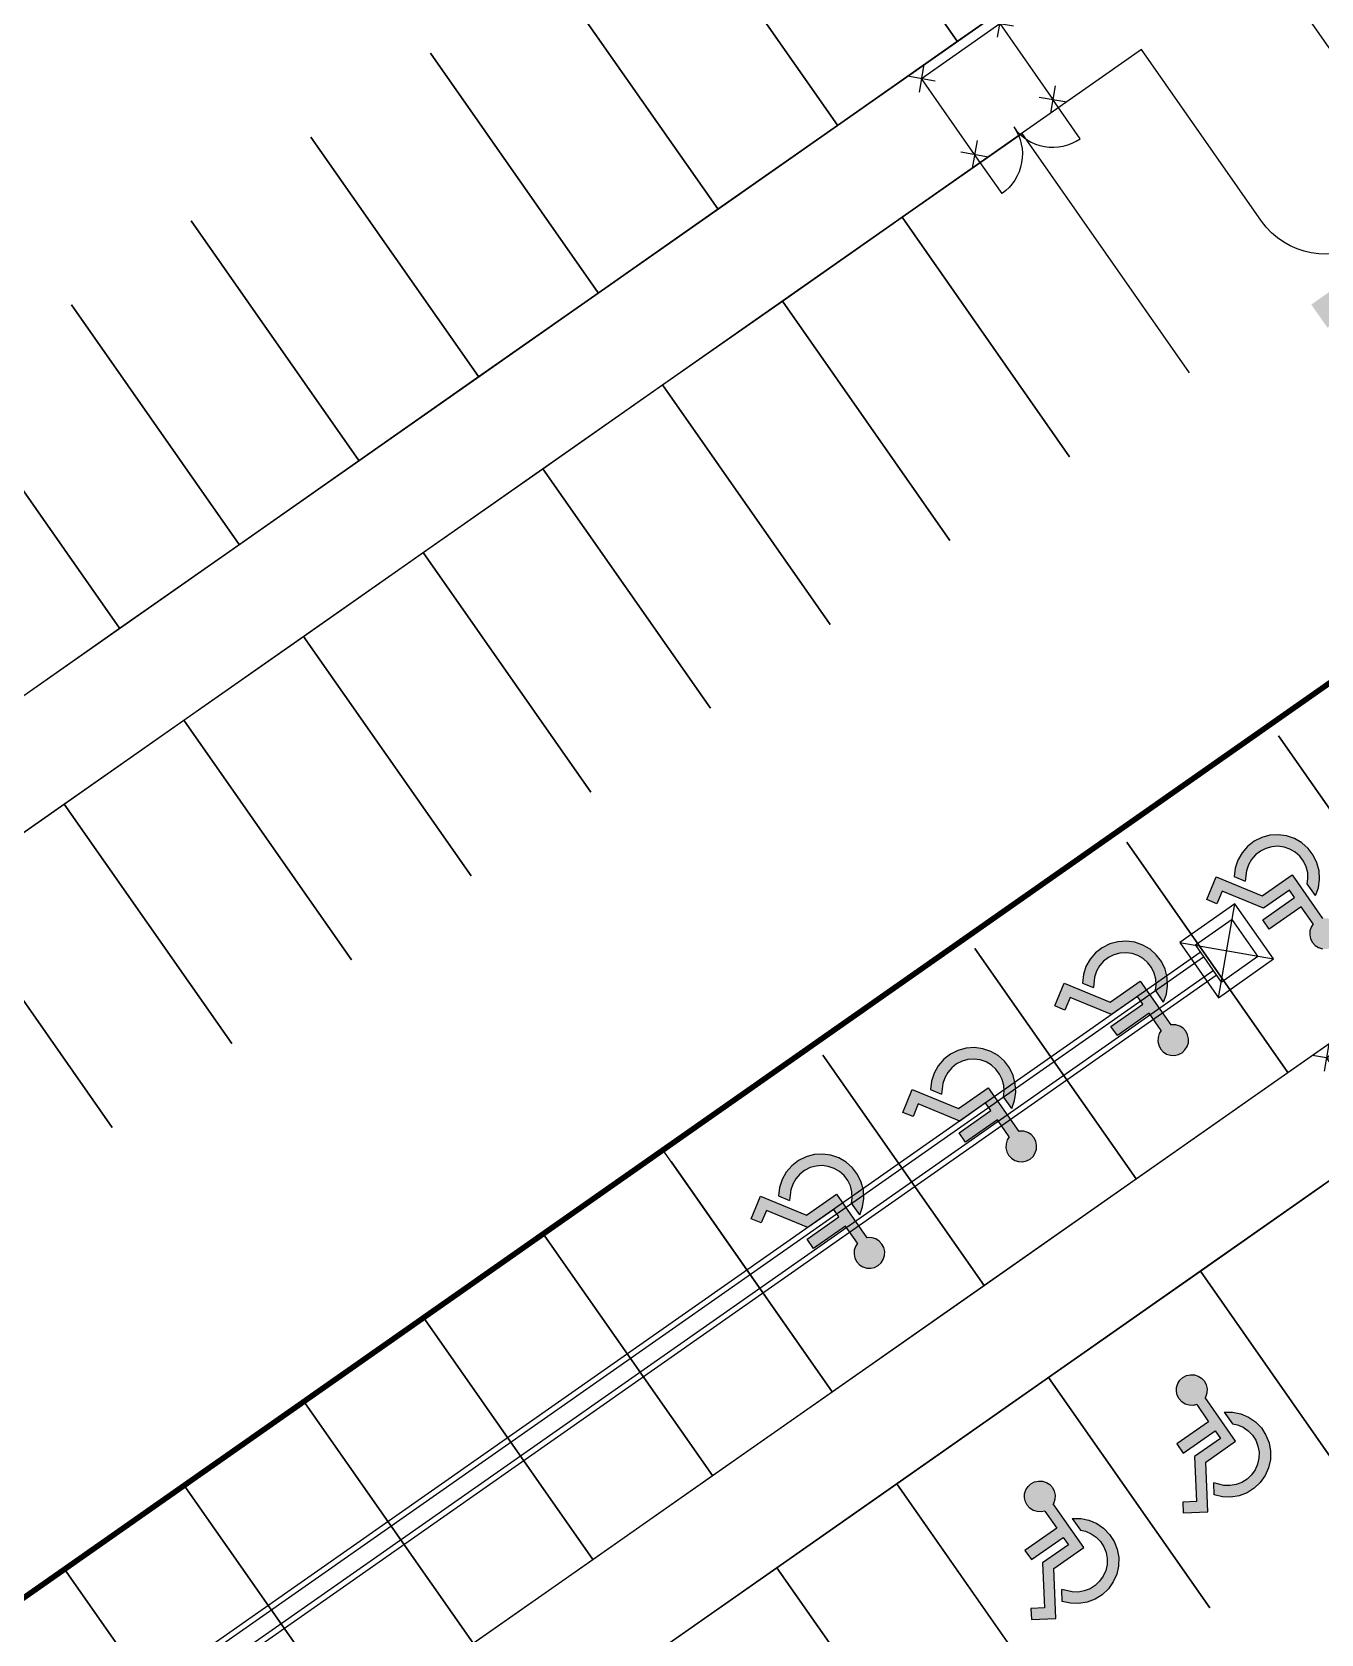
# Model space of a CAD drawing. Header units: millimetres. Extents: x 152904052 to 153933663, y 538271515 to 539240469.
# Drawn here: x 153189639 to 153212576, y 538796847 to 538825339 of the extents above; entities that cross this region are included whole.
import ezdxf

# ---------------------------------------------------------------- set-up
doc = ezdxf.new("R2010")
doc.units = ezdxf.units.MM
doc.layers.add('FENC', color=7, linetype='Continuous')
doc.layers.add('SCHM', color=9, linetype='Continuous')

# ---------------------------------------------------------------- blocks, each defined once
blk = doc.blocks.new('MF-2(H2000)')
for points in [[(48447494, 24728615), (48447141, 24728262)], [(48447141, 24728615), (48447494, 24728262)], [(48449194, 24728615), (48448841, 24728262)], [(48448841, 24728615), (48449194, 24728262)], [(48447494, 24726965), (48447141, 24726612)], [(48447141, 24726965), (48447494, 24726612)], [(48449194, 24726965), (48448841, 24726612)], [(48448841, 24726965), (48449194, 24726612)]]:
    blk.add_lwpolyline(points)
at = {"ltscale": 3}
blk.add_lwpolyline([(48447317, 24726788), (48447317, 24726788), (48447317, 24728438), (48449017, 24728438), (48449017, 24726788), (48449017, 24726788)], dxfattribs=at)
at = {"ltscale": 5}
for points in [[(48448167, 24726788, -0.414214), (48447317, 24725938), (48447317, 24726788)], [(48448167, 24726788, 0.414214), (48449017, 24725938), (48449017, 24726788)]]:
    blk.add_lwpolyline(points, format="xyb", dxfattribs=at)

msp = doc.modelspace()

# ---------------------------------------------------------------- hatches: boundary and pattern name
at = {"layer": 'SCHM'}
for points in [[(153212345.3, 538810278.2), (153212332.4, 538810188.8), (153212479.1, 538809979.1), (153212529.4, 538810120.5), (153212550.9, 538810269), (153212542.8, 538810418.8), (153212505.3, 538810564.1), (153212440, 538810699.2), (153212349.5, 538810818.9), (153212237.1, 538810918.3), (153212107.4, 538810993.7), (153211965.4, 538811042.2), (153211816.6, 538811061.8), (153211666.9, 538811051.7), (153211522.1, 538811012.4), (153211387.9, 538810945.3), (153211269.4, 538810853.2), (153211171.4, 538810739.6), (153211097.7, 538810608.9), (153211051.1, 538810466.3), (153211033.5, 538810317.3), (153211230.1, 538810236.1), (153211252.1, 538810422), (153211286.1, 538810526), (153211339.8, 538810621.2), (153211411.3, 538810704), (153211497.6, 538810771.2), (153211595.4, 538810820), (153211701, 538810848.7), (153211810.1, 538810856), (153211918.5, 538810841.8), (153212022, 538810806.5), (153212116.6, 538810751.5), (153212198.5, 538810679), (153212264.5, 538810591.8), (153212312.1, 538810493.3), (153212339.4, 538810387.4)], [(153212391.6, 538809209.4), (153212424.7, 538809145.9), (153212473, 538809093.2), (153212533.4, 538809054.7), (153212601.7, 538809033.2), (153212673.2, 538809030.1), (153212743, 538809045.6), (153212806.5, 538809078.6), (153212859.3, 538809127), (153212897.7, 538809187.3), (153212919.2, 538809255.6), (153212922.4, 538809327.1), (153212906.9, 538809396.9), (153212873.8, 538809460.4), (153212825.5, 538809513.2), (153212765.1, 538809551.6), (153212696.9, 538809573.2), (153212625.4, 538809576.3), (153212605.8, 538809572), (153212062.2, 538810348.4), (153211530.3, 538809975.9), (153210710.4, 538810314.3), (153210543.5, 538809909.8), (153210723.6, 538809835.5), (153210816.2, 538810059.9), (153211554.6, 538809755.1), (153212014.3, 538810077.1), (153212108, 538809943.3), (153211541.7, 538809546.8), (153211657.1, 538809382.1), (153212223.3, 538809778.6), (153212436.2, 538809474.6), (153212400.8, 538809419), (153212379.3, 538809350.8), (153212376.2, 538809279.3)], [(153209642.1, 538808385.4), (153209629.2, 538808296), (153209776, 538808086.3), (153209826.2, 538808227.7), (153209847.7, 538808376.2), (153209839.6, 538808526), (153209802.1, 538808671.3), (153209736.9, 538808806.4), (153209646.3, 538808926), (153209533.9, 538809025.5), (153209404.2, 538809100.9), (153209262.2, 538809149.4), (153209113.4, 538809168.9), (153208963.7, 538809158.9), (153208818.9, 538809119.5), (153208684.7, 538809052.5), (153208566.3, 538808960.4), (153208468.3, 538808846.7), (153208394.5, 538808716.1), (153208347.9, 538808573.4), (153208330.3, 538808424.4), (153208526.9, 538808343.3), (153208548.9, 538808529.2), (153208582.9, 538808633.1), (153208636.6, 538808728.4), (153208708.1, 538808811.2), (153208794.4, 538808878.3), (153208892.2, 538808927.2), (153208997.8, 538808955.9), (153209106.9, 538808963.2), (153209215.3, 538808949), (153209318.8, 538808913.6), (153209413.4, 538808858.7), (153209495.3, 538808786.2), (153209561.3, 538808699), (153209608.9, 538808600.5), (153209636.2, 538808494.6)], [(153209688.5, 538807316.6), (153209721.5, 538807253.1), (153209769.9, 538807200.4), (153209830.2, 538807161.9), (153209898.5, 538807140.4), (153209970, 538807137.3), (153210039.8, 538807152.7), (153210103.3, 538807185.8), (153210156.1, 538807234.1), (153210194.5, 538807294.5), (153210216.1, 538807362.8), (153210219.2, 538807434.3), (153210203.7, 538807504.1), (153210170.6, 538807567.6), (153210122.3, 538807620.4), (153210061.9, 538807658.8), (153209993.7, 538807680.3), (153209922.2, 538807683.5), (153209902.7, 538807679.1), (153209359, 538808455.6), (153208827.1, 538808083.1), (153208007.2, 538808421.5), (153207840.3, 538808017), (153208020.4, 538807942.7), (153208113, 538808167.1), (153208851.4, 538807862.3), (153209311.1, 538808184.2), (153209404.8, 538808050.5), (153208838.6, 538807654), (153208953.9, 538807489.3), (153209520.1, 538807885.8), (153209733, 538807581.8), (153209697.6, 538807526.2), (153209676.1, 538807458), (153209673, 538807386.5)], [(153206938.9, 538806492.6), (153206926, 538806403.1), (153207072.8, 538806193.5), (153207123, 538806334.9), (153207144.5, 538806483.4), (153207136.4, 538806633.2), (153207098.9, 538806778.5), (153207033.7, 538806913.6), (153206943.1, 538807033.2), (153206830.7, 538807132.7), (153206701, 538807208.1), (153206559, 538807256.6), (153206410.2, 538807276.1), (153206260.5, 538807266.1), (153206115.7, 538807226.7), (153205981.5, 538807159.7), (153205863.1, 538807067.6), (153205765.1, 538806953.9), (153205691.3, 538806823.3), (153205644.7, 538806680.6), (153205627.1, 538806531.6), (153205823.7, 538806450.5), (153205845.7, 538806636.4), (153205879.7, 538806740.3), (153205933.4, 538806835.6), (153206004.9, 538806918.4), (153206091.2, 538806985.5), (153206189, 538807034.4), (153206294.6, 538807063.1), (153206403.7, 538807070.4), (153206512.1, 538807056.2), (153206615.6, 538807020.8), (153206710.2, 538806965.9), (153206792.1, 538806893.4), (153206858.1, 538806806.2), (153206905.7, 538806707.7), (153206933, 538806601.8)], [(153206985.3, 538805423.8), (153207018.3, 538805360.3), (153207066.7, 538805307.6), (153207127, 538805269.1), (153207195.3, 538805247.6), (153207266.8, 538805244.5), (153207336.6, 538805259.9), (153207400.1, 538805293), (153207452.9, 538805341.3), (153207491.3, 538805401.7), (153207512.9, 538805470), (153207516, 538805541.5), (153207500.5, 538805611.3), (153207467.4, 538805674.8), (153207419.1, 538805727.6), (153207358.7, 538805766), (153207290.5, 538805787.5), (153207219, 538805790.7), (153207199.4, 538805786.3), (153206655.8, 538806562.8), (153206123.9, 538806190.3), (153205304, 538806528.7), (153205137.1, 538806124.2), (153205317.2, 538806049.9), (153205409.8, 538806274.3), (153206148.2, 538805969.5), (153206607.9, 538806291.4), (153206701.6, 538806157.7), (153206135.4, 538805761.2), (153206250.7, 538805596.5), (153206816.9, 538805993), (153207029.8, 538805689), (153206994.4, 538805633.4), (153206972.9, 538805565.2), (153206969.8, 538805493.7)], [(153204235.7, 538804599.8), (153204222.8, 538804510.3), (153204369.6, 538804300.7), (153204419.8, 538804442.1), (153204441.3, 538804590.6), (153204433.2, 538804740.4), (153204395.8, 538804885.7), (153204330.5, 538805020.8), (153204239.9, 538805140.4), (153204127.5, 538805239.9), (153203997.8, 538805315.3), (153203855.8, 538805363.7), (153203707.1, 538805383.3), (153203557.3, 538805373.2), (153203412.5, 538805333.9), (153203278.3, 538805266.9), (153203159.9, 538805174.7), (153203061.9, 538805061.1), (153202988.1, 538804930.4), (153202941.5, 538804787.8), (153202923.9, 538804638.8), (153203120.5, 538804557.7), (153203142.5, 538804743.5), (153203176.5, 538804847.5), (153203230.2, 538804942.8), (153203301.7, 538805025.6), (153203388, 538805092.7), (153203485.8, 538805141.6), (153203591.4, 538805170.2), (153203700.5, 538805177.6), (153203808.9, 538805163.3), (153203912.5, 538805128), (153204007, 538805073), (153204088.9, 538805000.5), (153204154.9, 538804913.4), (153204202.5, 538804814.9), (153204229.8, 538804709)], [(153204282.1, 538803531), (153204315.1, 538803467.5), (153204363.5, 538803414.7), (153204423.8, 538803376.3), (153204492.1, 538803354.8), (153204563.6, 538803351.6), (153204633.4, 538803367.1), (153204696.9, 538803400.2), (153204749.7, 538803448.5), (153204788.1, 538803508.9), (153204809.7, 538803577.1), (153204812.8, 538803648.6), (153204797.3, 538803718.5), (153204764.3, 538803782), (153204715.9, 538803834.7), (153204655.5, 538803873.2), (153204587.3, 538803894.7), (153204515.8, 538803897.8), (153204496.3, 538803893.5), (153203952.6, 538804669.9), (153203420.7, 538804297.5), (153202600.8, 538804635.8), (153202433.9, 538804231.4), (153202614, 538804157.1), (153202706.6, 538804381.4), (153203445, 538804076.7), (153203904.8, 538804398.6), (153203998.4, 538804264.8), (153203432.2, 538803868.3), (153203547.5, 538803703.7), (153204113.7, 538804100.2), (153204326.6, 538803796.1), (153204291.2, 538803740.6), (153204269.7, 538803672.3), (153204266.6, 538803600.8)], [(153210100, 538800975.5), (153210051.6, 538801028.3), (153210018.6, 538801091.8), (153210003.1, 538801161.7), (153210006.2, 538801233.2), (153210027.7, 538801301.4), (153210066.2, 538801361.8), (153210118.9, 538801410.1), (153210182.4, 538801443.2), (153210252.3, 538801458.7), (153210323.8, 538801455.5), (153210392, 538801434), (153210452.4, 538801395.6), (153210500.7, 538801342.8), (153210533.8, 538801279.3), (153210549.3, 538801209.4), (153210546.2, 538801137.9), (153210524.6, 538801069.7), (153210513.9, 538801052.8), (153211057.6, 538800276.4), (153210525.6, 538799903.9), (153210563.2, 538799017.8), (153210126, 538798999.3), (153210117.8, 538799193.9), (153210360.3, 538799204.2), (153210326.5, 538800002.3), (153210786.2, 538800324.2), (153210692.6, 538800458), (153210126.3, 538800061.5), (153210011, 538800226.2), (153210577.2, 538800622.7), (153210364.4, 538800926.7), (153210300.1, 538800912.4), (153210228.6, 538800915.6), (153210160.3, 538800937.1)], [(153211088.4, 538800566.4), (153211000, 538800584.9), (153210853.2, 538800794.5), (153211003.2, 538800793.4), (153211150.1, 538800762.8), (153211288.1, 538800703.9), (153211411.9, 538800619), (153211516.5, 538800511.5), (153211597.9, 538800385.4), (153211652.9, 538800245.9), (153211679.5, 538800098.2), (153211676.4, 538799948.1), (153211643.9, 538799801.7), (153211583.2, 538799664.4), (153211496.8, 538799541.8), (153211387.9, 538799438.6), (153211260.8, 538799358.8), (153211120.5, 538799305.6), (153210972.5, 538799281), (153210822.5, 538799286), (153210676.5, 538799320.4), (153210667.5, 538799532.9), (153210849.7, 538799490), (153210959, 538799486.4), (153211066.9, 538799504.3), (153211169.1, 538799543.1), (153211261.7, 538799601.2), (153211341.1, 538799676.5), (153211404.1, 538799765.8), (153211448.4, 538799865.9), (153211472.1, 538799972.6), (153211474.3, 538800082), (153211455, 538800189.6), (153211414.8, 538800291.4), (153211355.5, 538800383.2), (153211279.2, 538800461.6), (153211189, 538800523.5)], [(153207396.8, 538799082.7), (153207348.4, 538799135.5), (153207315.4, 538799199), (153207299.9, 538799268.8), (153207303, 538799340.3), (153207324.5, 538799408.6), (153207363, 538799468.9), (153207415.7, 538799517.3), (153207479.2, 538799550.3), (153207549.1, 538799565.8), (153207620.6, 538799562.7), (153207688.9, 538799541.2), (153207749.2, 538799502.7), (153207797.6, 538799450), (153207830.6, 538799386.5), (153207846.1, 538799316.6), (153207843, 538799245.1), (153207821.5, 538799176.9), (153207810.7, 538799160), (153208354.4, 538798383.6), (153207822.4, 538798011.1), (153207860, 538797125), (153207422.8, 538797106.4), (153207414.6, 538797301.1), (153207657.1, 538797311.4), (153207623.3, 538798109.5), (153208083, 538798431.4), (153207989.4, 538798565.2), (153207423.1, 538798168.7), (153207307.8, 538798333.4), (153207874.1, 538798729.9), (153207661.2, 538799033.9), (153207596.9, 538799019.6), (153207525.4, 538799022.7), (153207457.1, 538799044.3)], [(153208385.3, 538798673.6), (153208296.8, 538798692), (153208150, 538798901.7), (153208300, 538798900.6), (153208446.9, 538798870), (153208584.9, 538798811.1), (153208708.7, 538798726.2), (153208813.3, 538798618.6), (153208894.7, 538798492.6), (153208949.8, 538798353), (153208976.3, 538798205.3), (153208973.2, 538798055.3), (153208940.7, 538797908.8), (153208880.1, 538797771.6), (153208793.6, 538797649), (153208684.7, 538797545.8), (153208557.6, 538797466), (153208417.3, 538797412.8), (153208269.3, 538797388.2), (153208119.3, 538797393.2), (153207973.3, 538797427.5), (153207964.3, 538797640.1), (153208146.5, 538797597.2), (153208255.8, 538797593.5), (153208363.7, 538797611.5), (153208465.9, 538797650.3), (153208558.5, 538797708.4), (153208637.9, 538797783.6), (153208701, 538797873), (153208745.2, 538797973.1), (153208768.9, 538798079.8), (153208771.1, 538798189.2), (153208751.8, 538798296.8), (153208711.6, 538798398.6), (153208652.3, 538798490.4), (153208576, 538798568.8), (153208485.9, 538798630.7)]]:
    msp.add_hatch(color=256, dxfattribs=at).paths.add_polyline_path(points)

# ---------------------------------------------------------------- linework, layer by layer
for p, q in [((153211387.9, 538810945.3), (153211269.4, 538810853.2)), ((153211522.1, 538811012.4), (153211387.9, 538810945.3)), ((153211666.9, 538811051.7), (153211522.1, 538811012.4)), ((153211816.6, 538811061.8), (153211666.9, 538811051.7)), ((153211965.4, 538811042.2), (153211816.6, 538811061.8)), ((153212107.4, 538810993.7), (153211965.4, 538811042.2)), ((153212237.1, 538810918.3), (153212107.4, 538810993.7)), ((153211171.4, 538810739.6), (153211097.7, 538810608.9)), ((153211269.4, 538810853.2), (153211171.4, 538810739.6)), ((153211411.3, 538810704), (153211339.8, 538810621.2)), ((153211497.6, 538810771.2), (153211411.3, 538810704)), ((153211595.4, 538810820), (153211497.6, 538810771.2)), ((153211701, 538810848.7), (153211595.4, 538810820)), ((153211810.1, 538810856), (153211701, 538810848.7)), ((153211918.5, 538810841.8), (153211810.1, 538810856)), ((153212022, 538810806.5), (153211918.5, 538810841.8)), ((153212116.6, 538810751.5), (153212022, 538810806.5)), ((153212198.5, 538810679), (153212116.6, 538810751.5)), ((153212264.5, 538810591.8), (153212198.5, 538810679)), ((153212349.5, 538810818.9), (153212237.1, 538810918.3)), ((153212440, 538810699.2), (153212349.5, 538810818.9)), ((153212505.3, 538810564.1), (153212440, 538810699.2)), ((153211051.1, 538810466.3), (153211033.5, 538810317.3)), ((153211097.7, 538810608.9), (153211051.1, 538810466.3)), ((153211252.1, 538810422), (153211230.1, 538810236.1)), ((153211286.1, 538810526), (153211252.1, 538810422)), ((153211339.8, 538810621.2), (153211286.1, 538810526)), ((153212312.1, 538810493.3), (153212264.5, 538810591.8)), ((153212339.4, 538810387.4), (153212312.1, 538810493.3)), ((153212345.3, 538810278.2), (153212339.4, 538810387.4)), ((153212542.8, 538810418.8), (153212505.3, 538810564.1)), ((153212550.9, 538810269), (153212542.8, 538810418.8)), ((153210543.5, 538809909.8), (153210710.4, 538810314.3)), ((153210710.4, 538810314.3), (153211530.3, 538809975.9)), ((153211033.5, 538810317.3), (153211230.1, 538810236.1)), ((153211530.3, 538809975.9), (153212062.2, 538810348.4)), ((153212014.3, 538810077.1), (153211554.6, 538809755.1)), ((153212108, 538809943.3), (153212014.3, 538810077.1)), ((153212062.2, 538810348.4), (153212605.8, 538809572)), ((153212332.4, 538810188.8), (153212345.3, 538810278.2)), ((153212479.1, 538809979.1), (153212332.4, 538810188.8)), ((153212479.1, 538809979.1), (153212529.4, 538810120.5)), ((153212529.4, 538810120.5), (153212550.9, 538810269)), ((153210723.6, 538809835.5), (153210543.5, 538809909.8)), ((153210816.2, 538810059.9), (153210723.6, 538809835.5)), ((153210750.8, 538808164.1), (153211045.5, 538809835.4)), ((153210750.8, 538808164.1), (153211045.5, 538809835.4)), ((153211554.6, 538809755.1), (153210816.2, 538810059.9)), ((153211541.7, 538809546.8), (153212108, 538809943.3)), ((153211657.1, 538809382.1), (153211541.7, 538809546.8)), ((153212223.3, 538809778.6), (153211657.1, 538809382.1)), ((153212436.2, 538809474.6), (153212223.3, 538809778.6)), ((153212379.3, 538809350.8), (153212376.2, 538809279.3)), ((153212376.2, 538809279.3), (153212391.6, 538809209.4)), ((153212400.8, 538809419), (153212379.3, 538809350.8)), ((153212436.2, 538809474.6), (153212400.8, 538809419)), ((153169469.5, 538780296.3), (153210427.1, 538808975.1)), ((153208566.3, 538808960.4), (153208468.3, 538808846.7)), ((153208684.7, 538809052.5), (153208566.3, 538808960.4)), ((153208818.9, 538809119.5), (153208684.7, 538809052.5)), ((153208963.7, 538809158.9), (153208818.9, 538809119.5)), ((153208997.8, 538808955.9), (153208892.2, 538808927.2)), ((153209113.4, 538809168.9), (153208963.7, 538809158.9)), ((153209106.9, 538808963.2), (153208997.8, 538808955.9)), ((153209215.3, 538808949), (153209106.9, 538808963.2)), ((153209262.2, 538809149.4), (153209113.4, 538809168.9)), ((153209318.8, 538808913.6), (153209215.3, 538808949)), ((153209404.2, 538809100.9), (153209262.2, 538809149.4)), ((153209533.9, 538809025.5), (153209404.2, 538809100.9)), ((153209646.3, 538808926), (153209533.9, 538809025.5)), ((153210062.5, 538809147.1), (153211733.8, 538808852.4)), ((153210062.5, 538809147.1), (153211733.8, 538808852.4)), ((153212391.6, 538809209.4), (153212424.7, 538809145.9)), ((153212424.7, 538809145.9), (153212473, 538809093.2)), ((153212473, 538809093.2), (153212533.4, 538809054.7)), ((153212533.4, 538809054.7), (153212601.7, 538809033.2)), ((153208394.5, 538808716.1), (153208347.9, 538808573.4)), ((153208468.3, 538808846.7), (153208394.5, 538808716.1)), ((153208636.6, 538808728.4), (153208582.9, 538808633.1)), ((153208708.1, 538808811.2), (153208636.6, 538808728.4)), ((153208794.4, 538808878.3), (153208708.1, 538808811.2)), ((153208892.2, 538808927.2), (153208794.4, 538808878.3)), ((153209413.4, 538808858.7), (153209318.8, 538808913.6)), ((153209495.3, 538808786.2), (153209413.4, 538808858.7)), ((153209561.3, 538808699), (153209495.3, 538808786.2)), ((153209608.9, 538808600.5), (153209561.3, 538808699)), ((153209736.9, 538808806.4), (153209646.3, 538808926)), ((153209802.1, 538808671.3), (153209736.9, 538808806.4)), ((153209839.6, 538808526), (153209802.1, 538808671.3)), ((153169756.3, 538779886.7), (153210713.9, 538808565.5)), ((153207840.3, 538808017), (153208007.2, 538808421.5)), ((153208007.2, 538808421.5), (153208827.1, 538808083.1)), ((153208347.9, 538808573.4), (153208330.3, 538808424.4)), ((153208330.3, 538808424.4), (153208526.9, 538808343.3)), ((153208548.9, 538808529.2), (153208526.9, 538808343.3)), ((153208582.9, 538808633.1), (153208548.9, 538808529.2)), ((153208827.1, 538808083.1), (153209359, 538808455.6)), ((153209359, 538808455.6), (153209902.7, 538807679.1)), ((153209636.2, 538808494.6), (153209608.9, 538808600.5)), ((153209629.2, 538808296), (153209642.1, 538808385.4)), ((153209642.1, 538808385.4), (153209636.2, 538808494.6)), ((153209826.2, 538808227.7), (153209847.7, 538808376.2)), ((153209847.7, 538808376.2), (153209839.6, 538808526)), ((153208113, 538808167.1), (153208020.4, 538807942.7)), ((153208851.4, 538807862.3), (153208113, 538808167.1)), ((153209311.1, 538808184.2), (153208851.4, 538807862.3)), ((153209404.8, 538808050.5), (153209311.1, 538808184.2)), ((153209776, 538808086.3), (153209629.2, 538808296)), ((153209776, 538808086.3), (153209826.2, 538808227.7)), ((153208020.4, 538807942.7), (153207840.3, 538808017)), ((153208838.6, 538807654), (153209404.8, 538808050.5)), ((153209520.1, 538807885.8), (153208953.9, 538807489.3)), ((153209733, 538807581.8), (153209520.1, 538807885.8)), ((153208953.9, 538807489.3), (153208838.6, 538807654)), ((153209697.6, 538807526.2), (153209676.1, 538807458)), ((153209733, 538807581.8), (153209697.6, 538807526.2)), ((153209922.2, 538807683.5), (153209902.7, 538807679.1)), ((153209993.7, 538807680.3), (153209922.2, 538807683.5)), ((153210061.9, 538807658.8), (153209993.7, 538807680.3)), ((153210122.3, 538807620.4), (153210061.9, 538807658.8)), ((153210170.6, 538807567.6), (153210122.3, 538807620.4)), ((153210203.7, 538807504.1), (153210170.6, 538807567.6)), ((153206115.7, 538807226.7), (153205981.5, 538807159.7)), ((153206260.5, 538807266.1), (153206115.7, 538807226.7)), ((153206410.2, 538807276.1), (153206260.5, 538807266.1)), ((153206559, 538807256.6), (153206410.2, 538807276.1)), ((153206701, 538807208.1), (153206559, 538807256.6)), ((153209676.1, 538807458), (153209673, 538807386.5)), ((153209673, 538807386.5), (153209688.5, 538807316.6)), ((153209688.5, 538807316.6), (153209721.5, 538807253.1)), ((153209721.5, 538807253.1), (153209769.9, 538807200.4)), ((153210103.3, 538807185.8), (153210156.1, 538807234.1)), ((153210156.1, 538807234.1), (153210194.5, 538807294.5)), ((153210194.5, 538807294.5), (153210216.1, 538807362.8)), ((153210219.2, 538807434.3), (153210203.7, 538807504.1)), ((153210216.1, 538807362.8), (153210219.2, 538807434.3)), ((153205765.1, 538806953.9), (153205691.3, 538806823.3)), ((153205863.1, 538807067.6), (153205765.1, 538806953.9)), ((153205981.5, 538807159.7), (153205863.1, 538807067.6)), ((153206091.2, 538806985.5), (153206004.9, 538806918.4)), ((153206189, 538807034.4), (153206091.2, 538806985.5)), ((153206294.6, 538807063.1), (153206189, 538807034.4)), ((153206403.7, 538807070.4), (153206294.6, 538807063.1)), ((153206512.1, 538807056.2), (153206403.7, 538807070.4)), ((153206615.6, 538807020.8), (153206512.1, 538807056.2)), ((153206710.2, 538806965.9), (153206615.6, 538807020.8)), ((153206830.7, 538807132.7), (153206701, 538807208.1)), ((153206792.1, 538806893.4), (153206710.2, 538806965.9)), ((153206943.1, 538807033.2), (153206830.7, 538807132.7)), ((153207033.7, 538806913.6), (153206943.1, 538807033.2)), ((153209769.9, 538807200.4), (153209830.2, 538807161.9)), ((153209830.2, 538807161.9), (153209898.5, 538807140.4)), ((153209898.5, 538807140.4), (153209970, 538807137.3)), ((153209970, 538807137.3), (153210039.8, 538807152.7)), ((153210039.8, 538807152.7), (153210103.3, 538807185.8)), ((153205644.7, 538806680.6), (153205627.1, 538806531.6)), ((153205691.3, 538806823.3), (153205644.7, 538806680.6)), ((153205879.7, 538806740.3), (153205845.7, 538806636.4)), ((153205933.4, 538806835.6), (153205879.7, 538806740.3)), ((153206004.9, 538806918.4), (153205933.4, 538806835.6)), ((153206858.1, 538806806.2), (153206792.1, 538806893.4)), ((153206905.7, 538806707.7), (153206858.1, 538806806.2)), ((153206933, 538806601.8), (153206905.7, 538806707.7)), ((153207098.9, 538806778.5), (153207033.7, 538806913.6)), ((153207136.4, 538806633.2), (153207098.9, 538806778.5)), ((153205137.1, 538806124.2), (153205304, 538806528.7)), ((153205304, 538806528.7), (153206123.9, 538806190.3)), ((153205627.1, 538806531.6), (153205823.7, 538806450.5)), ((153205845.7, 538806636.4), (153205823.7, 538806450.5)), ((153206123.9, 538806190.3), (153206655.8, 538806562.8)), ((153206655.8, 538806562.8), (153207199.4, 538805786.3)), ((153206926, 538806403.1), (153206938.9, 538806492.6)), ((153207072.8, 538806193.5), (153206926, 538806403.1)), ((153206938.9, 538806492.6), (153206933, 538806601.8)), ((153207123, 538806334.9), (153207144.5, 538806483.4)), ((153207144.5, 538806483.4), (153207136.4, 538806633.2)), ((153205317.2, 538806049.9), (153205137.1, 538806124.2)), ((153205409.8, 538806274.3), (153205317.2, 538806049.9)), ((153206148.2, 538805969.5), (153205409.8, 538806274.3)), ((153206135.4, 538805761.2), (153206701.6, 538806157.7)), ((153206607.9, 538806291.4), (153206148.2, 538805969.5)), ((153206701.6, 538806157.7), (153206607.9, 538806291.4)), ((153207072.8, 538806193.5), (153207123, 538806334.9)), ((153206816.9, 538805993), (153206250.7, 538805596.5)), ((153207029.8, 538805689), (153206816.9, 538805993)), ((153206250.7, 538805596.5), (153206135.4, 538805761.2)), ((153206972.9, 538805565.2), (153206969.8, 538805493.7)), ((153206994.4, 538805633.4), (153206972.9, 538805565.2)), ((153207029.8, 538805689), (153206994.4, 538805633.4)), ((153207219, 538805790.7), (153207199.4, 538805786.3)), ((153207290.5, 538805787.5), (153207219, 538805790.7)), ((153207358.7, 538805766), (153207290.5, 538805787.5)), ((153207419.1, 538805727.6), (153207358.7, 538805766)), ((153207467.4, 538805674.8), (153207419.1, 538805727.6)), ((153207500.5, 538805611.3), (153207467.4, 538805674.8)), ((153207516, 538805541.5), (153207500.5, 538805611.3)), ((153207512.9, 538805470), (153207516, 538805541.5)), ((153203278.3, 538805266.9), (153203159.9, 538805174.7)), ((153203412.5, 538805333.9), (153203278.3, 538805266.9)), ((153203557.3, 538805373.2), (153203412.5, 538805333.9)), ((153203707.1, 538805383.3), (153203557.3, 538805373.2)), ((153203855.8, 538805363.7), (153203707.1, 538805383.3)), ((153203997.8, 538805315.3), (153203855.8, 538805363.7)), ((153204127.5, 538805239.9), (153203997.8, 538805315.3)), ((153204239.9, 538805140.4), (153204127.5, 538805239.9)), ((153206969.8, 538805493.7), (153206985.3, 538805423.8)), ((153206985.3, 538805423.8), (153207018.3, 538805360.3)), ((153207018.3, 538805360.3), (153207066.7, 538805307.6)), ((153207066.7, 538805307.6), (153207127, 538805269.1)), ((153207127, 538805269.1), (153207195.3, 538805247.6)), ((153207195.3, 538805247.6), (153207266.8, 538805244.5)), ((153207266.8, 538805244.5), (153207336.6, 538805259.9)), ((153207336.6, 538805259.9), (153207400.1, 538805293)), ((153207400.1, 538805293), (153207452.9, 538805341.3)), ((153207452.9, 538805341.3), (153207491.3, 538805401.7)), ((153207491.3, 538805401.7), (153207512.9, 538805470)), ((153203061.9, 538805061.1), (153202988.1, 538804930.4)), ((153203159.9, 538805174.7), (153203061.9, 538805061.1)), ((153203301.7, 538805025.6), (153203230.2, 538804942.8)), ((153203388, 538805092.7), (153203301.7, 538805025.6)), ((153203485.8, 538805141.6), (153203388, 538805092.7)), ((153203591.4, 538805170.2), (153203485.8, 538805141.6)), ((153203700.5, 538805177.6), (153203591.4, 538805170.2)), ((153203808.9, 538805163.3), (153203700.5, 538805177.6)), ((153203912.5, 538805128), (153203808.9, 538805163.3)), ((153204007, 538805073), (153203912.5, 538805128)), ((153204088.9, 538805000.5), (153204007, 538805073)), ((153204154.9, 538804913.4), (153204088.9, 538805000.5)), ((153204330.5, 538805020.8), (153204239.9, 538805140.4)), ((153204395.8, 538804885.7), (153204330.5, 538805020.8)), ((153202941.5, 538804787.8), (153202923.9, 538804638.8)), ((153202988.1, 538804930.4), (153202941.5, 538804787.8)), ((153203142.5, 538804743.5), (153203120.5, 538804557.7)), ((153203176.5, 538804847.5), (153203142.5, 538804743.5)), ((153203230.2, 538804942.8), (153203176.5, 538804847.5)), ((153203420.7, 538804297.5), (153203952.6, 538804669.9)), ((153203952.6, 538804669.9), (153204496.3, 538803893.5)), ((153204202.5, 538804814.9), (153204154.9, 538804913.4)), ((153204229.8, 538804709), (153204202.5, 538804814.9)), ((153204235.7, 538804599.8), (153204229.8, 538804709)), ((153204433.2, 538804740.4), (153204395.8, 538804885.7)), ((153204441.3, 538804590.6), (153204433.2, 538804740.4)), ((153202433.9, 538804231.4), (153202600.8, 538804635.8)), ((153202600.8, 538804635.8), (153203420.7, 538804297.5)), ((153202706.6, 538804381.4), (153202614, 538804157.1)), ((153203445, 538804076.7), (153202706.6, 538804381.4)), ((153202923.9, 538804638.8), (153203120.5, 538804557.7)), ((153203904.8, 538804398.6), (153203445, 538804076.7)), ((153203998.4, 538804264.8), (153203904.8, 538804398.6)), ((153204222.8, 538804510.3), (153204235.7, 538804599.8)), ((153204369.6, 538804300.7), (153204222.8, 538804510.3)), ((153204369.6, 538804300.7), (153204419.8, 538804442.1)), ((153204419.8, 538804442.1), (153204441.3, 538804590.6)), ((153202614, 538804157.1), (153202433.9, 538804231.4)), ((153203432.2, 538803868.3), (153203998.4, 538804264.8)), ((153204113.7, 538804100.2), (153203547.5, 538803703.7)), ((153204326.6, 538803796.1), (153204113.7, 538804100.2)), ((153203547.5, 538803703.7), (153203432.2, 538803868.3)), ((153204515.8, 538803897.8), (153204496.3, 538803893.5)), ((153204587.3, 538803894.7), (153204515.8, 538803897.8)), ((153204655.5, 538803873.2), (153204587.3, 538803894.7)), ((153204715.9, 538803834.7), (153204655.5, 538803873.2)), ((153204764.3, 538803782), (153204715.9, 538803834.7)), ((153204269.7, 538803672.3), (153204266.6, 538803600.8)), ((153204266.6, 538803600.8), (153204282.1, 538803531)), ((153204291.2, 538803740.6), (153204269.7, 538803672.3)), ((153204282.1, 538803531), (153204315.1, 538803467.5)), ((153204326.6, 538803796.1), (153204291.2, 538803740.6)), ((153204797.3, 538803718.5), (153204764.3, 538803782)), ((153204788.1, 538803508.9), (153204809.7, 538803577.1)), ((153204812.8, 538803648.6), (153204797.3, 538803718.5)), ((153204809.7, 538803577.1), (153204812.8, 538803648.6)), ((153204315.1, 538803467.5), (153204363.5, 538803414.7)), ((153204363.5, 538803414.7), (153204423.8, 538803376.3)), ((153204423.8, 538803376.3), (153204492.1, 538803354.8)), ((153204492.1, 538803354.8), (153204563.6, 538803351.6)), ((153204563.6, 538803351.6), (153204633.4, 538803367.1)), ((153204633.4, 538803367.1), (153204696.9, 538803400.2)), ((153204696.9, 538803400.2), (153204749.7, 538803448.5)), ((153204749.7, 538803448.5), (153204788.1, 538803508.9)), ((153210006.2, 538801233.2), (153210027.7, 538801301.4)), ((153210027.7, 538801301.4), (153210066.2, 538801361.8)), ((153210066.2, 538801361.8), (153210118.9, 538801410.1)), ((153210118.9, 538801410.1), (153210182.4, 538801443.2)), ((153210182.4, 538801443.2), (153210252.3, 538801458.7)), ((153210252.3, 538801458.7), (153210323.8, 538801455.5)), ((153210323.8, 538801455.5), (153210392, 538801434)), ((153210392, 538801434), (153210452.4, 538801395.6)), ((153210452.4, 538801395.6), (153210500.7, 538801342.8)), ((153210500.7, 538801342.8), (153210533.8, 538801279.3)), ((153210533.8, 538801279.3), (153210549.3, 538801209.4)), ((153210003.1, 538801161.7), (153210006.2, 538801233.2)), ((153210018.6, 538801091.8), (153210003.1, 538801161.7)), ((153210051.6, 538801028.3), (153210018.6, 538801091.8)), ((153210100, 538800975.5), (153210051.6, 538801028.3)), ((153210160.3, 538800937.1), (153210100, 538800975.5)), ((153210524.6, 538801069.7), (153210513.9, 538801052.8)), ((153211057.6, 538800276.4), (153210513.9, 538801052.8)), ((153210546.2, 538801137.9), (153210524.6, 538801069.7)), ((153210549.3, 538801209.4), (153210546.2, 538801137.9)), ((153210228.6, 538800915.6), (153210160.3, 538800937.1)), ((153210300.1, 538800912.4), (153210228.6, 538800915.6)), ((153210364.4, 538800926.7), (153210300.1, 538800912.4)), ((153210364.4, 538800926.7), (153210577.2, 538800622.7)), ((153210853.2, 538800794.5), (153211000, 538800584.9)), ((153210853.2, 538800794.5), (153211003.2, 538800793.4)), ((153211003.2, 538800793.4), (153211150.1, 538800762.8)), ((153211150.1, 538800762.8), (153211288.1, 538800703.9)), ((153211288.1, 538800703.9), (153211411.9, 538800619)), ((153210577.2, 538800622.7), (153210011, 538800226.2)), ((153210126.3, 538800061.5), (153210692.6, 538800458)), ((153210692.6, 538800458), (153210786.2, 538800324.2)), ((153211000, 538800584.9), (153211088.4, 538800566.4)), ((153211088.4, 538800566.4), (153211189, 538800523.5)), ((153211189, 538800523.5), (153211279.2, 538800461.6)), ((153211279.2, 538800461.6), (153211355.5, 538800383.2)), ((153211411.9, 538800619), (153211516.5, 538800511.5)), ((153211516.5, 538800511.5), (153211597.9, 538800385.4)), ((153210011, 538800226.2), (153210126.3, 538800061.5)), ((153210786.2, 538800324.2), (153210326.5, 538800002.3)), ((153210525.6, 538799903.9), (153211057.6, 538800276.4)), ((153211355.5, 538800383.2), (153211414.8, 538800291.4)), ((153211414.8, 538800291.4), (153211455, 538800189.6)), ((153211455, 538800189.6), (153211474.3, 538800082)), ((153211597.9, 538800385.4), (153211652.9, 538800245.9)), ((153211652.9, 538800245.9), (153211679.5, 538800098.2)), ((153210326.5, 538800002.3), (153210360.3, 538799204.2)), ((153210563.2, 538799017.8), (153210525.6, 538799903.9)), ((153211448.4, 538799865.9), (153211404.1, 538799765.8)), ((153211472.1, 538799972.6), (153211448.4, 538799865.9)), ((153211474.3, 538800082), (153211472.1, 538799972.6)), ((153211676.4, 538799948.1), (153211643.9, 538799801.7)), ((153211679.5, 538800098.2), (153211676.4, 538799948.1)), ((153207415.7, 538799517.3), (153207479.2, 538799550.3)), ((153207479.2, 538799550.3), (153207549.1, 538799565.8)), ((153207549.1, 538799565.8), (153207620.6, 538799562.7)), ((153207620.6, 538799562.7), (153207688.9, 538799541.2)), ((153207688.9, 538799541.2), (153207749.2, 538799502.7)), ((153211169.1, 538799543.1), (153211066.9, 538799504.3)), ((153211261.7, 538799601.2), (153211169.1, 538799543.1)), ((153211341.1, 538799676.5), (153211261.7, 538799601.2)), ((153211404.1, 538799765.8), (153211341.1, 538799676.5)), ((153211496.8, 538799541.8), (153211387.9, 538799438.6)), ((153211583.2, 538799664.4), (153211496.8, 538799541.8)), ((153211643.9, 538799801.7), (153211583.2, 538799664.4)), ((153207299.9, 538799268.8), (153207303, 538799340.3)), ((153207315.4, 538799199), (153207299.9, 538799268.8)), ((153207303, 538799340.3), (153207324.5, 538799408.6)), ((153207324.5, 538799408.6), (153207363, 538799468.9)), ((153207363, 538799468.9), (153207415.7, 538799517.3)), ((153207749.2, 538799502.7), (153207797.6, 538799450)), ((153207797.6, 538799450), (153207830.6, 538799386.5)), ((153207830.6, 538799386.5), (153207846.1, 538799316.6)), ((153207846.1, 538799316.6), (153207843, 538799245.1)), ((153210676.5, 538799320.4), (153210667.5, 538799532.9)), ((153210849.7, 538799490), (153210667.5, 538799532.9)), ((153210822.5, 538799286), (153210676.5, 538799320.4)), ((153210972.5, 538799281), (153210822.5, 538799286)), ((153210959, 538799486.4), (153210849.7, 538799490)), ((153211066.9, 538799504.3), (153210959, 538799486.4)), ((153211120.5, 538799305.6), (153210972.5, 538799281)), ((153211260.8, 538799358.8), (153211120.5, 538799305.6)), ((153211387.9, 538799438.6), (153211260.8, 538799358.8)), ((153207348.4, 538799135.5), (153207315.4, 538799199)), ((153207396.8, 538799082.7), (153207348.4, 538799135.5)), ((153207457.1, 538799044.3), (153207396.8, 538799082.7)), ((153207525.4, 538799022.7), (153207457.1, 538799044.3)), ((153207596.9, 538799019.6), (153207525.4, 538799022.7)), ((153207661.2, 538799033.9), (153207596.9, 538799019.6)), ((153207661.2, 538799033.9), (153207874.1, 538798729.9)), ((153207821.5, 538799176.9), (153207810.7, 538799160)), ((153208354.4, 538798383.6), (153207810.7, 538799160)), ((153207843, 538799245.1), (153207821.5, 538799176.9)), ((153210360.3, 538799204.2), (153210117.8, 538799193.9)), ((153210117.8, 538799193.9), (153210126, 538798999.3)), ((153210126, 538798999.3), (153210563.2, 538799017.8)), ((153207874.1, 538798729.9), (153207307.8, 538798333.4)), ((153208150, 538798901.7), (153208296.8, 538798692)), ((153208150, 538798901.7), (153208300, 538798900.6)), ((153208296.8, 538798692), (153208385.3, 538798673.6)), ((153208300, 538798900.6), (153208446.9, 538798870)), ((153208446.9, 538798870), (153208584.9, 538798811.1)), ((153208584.9, 538798811.1), (153208708.7, 538798726.2)), ((153208708.7, 538798726.2), (153208813.3, 538798618.6)), ((153207423.1, 538798168.7), (153207989.4, 538798565.2)), ((153208083, 538798431.4), (153207623.3, 538798109.5)), ((153207989.4, 538798565.2), (153208083, 538798431.4)), ((153208385.3, 538798673.6), (153208485.9, 538798630.7)), ((153208485.9, 538798630.7), (153208576, 538798568.8)), ((153208576, 538798568.8), (153208652.3, 538798490.4)), ((153208652.3, 538798490.4), (153208711.6, 538798398.6)), ((153208711.6, 538798398.6), (153208751.8, 538798296.8)), ((153208813.3, 538798618.6), (153208894.7, 538798492.6)), ((153208894.7, 538798492.6), (153208949.8, 538798353)), ((153207307.8, 538798333.4), (153207423.1, 538798168.7)), ((153207623.3, 538798109.5), (153207657.1, 538797311.4)), ((153207822.4, 538798011.1), (153208354.4, 538798383.6)), ((153208751.8, 538798296.8), (153208771.1, 538798189.2)), ((153208771.1, 538798189.2), (153208768.9, 538798079.8)), ((153208949.8, 538798353), (153208976.3, 538798205.3)), ((153208976.3, 538798205.3), (153208973.2, 538798055.3)), ((153207860, 538797125), (153207822.4, 538798011.1)), ((153208701, 538797873), (153208637.9, 538797783.6)), ((153208745.2, 538797973.1), (153208701, 538797873)), ((153208768.9, 538798079.8), (153208745.2, 538797973.1)), ((153208940.7, 538797908.8), (153208880.1, 538797771.6)), ((153208973.2, 538798055.3), (153208940.7, 538797908.8)), ((153207973.3, 538797427.5), (153207964.3, 538797640.1)), ((153208146.5, 538797597.2), (153207964.3, 538797640.1)), ((153208255.8, 538797593.5), (153208146.5, 538797597.2)), ((153208363.7, 538797611.5), (153208255.8, 538797593.5)), ((153208465.9, 538797650.3), (153208363.7, 538797611.5)), ((153208558.5, 538797708.4), (153208465.9, 538797650.3)), ((153208684.7, 538797545.8), (153208557.6, 538797466)), ((153208637.9, 538797783.6), (153208558.5, 538797708.4)), ((153208793.6, 538797649), (153208684.7, 538797545.8)), ((153208880.1, 538797771.6), (153208793.6, 538797649)), ((153207657.1, 538797311.4), (153207414.6, 538797301.1)), ((153207414.6, 538797301.1), (153207422.8, 538797106.4)), ((153208119.3, 538797393.2), (153207973.3, 538797427.5)), ((153208269.3, 538797388.2), (153208119.3, 538797393.2)), ((153208417.3, 538797412.8), (153208269.3, 538797388.2)), ((153208557.6, 538797466), (153208417.3, 538797412.8)), ((153207422.8, 538797106.4), (153207860, 538797125))]:
    msp.add_line(p, q, dxfattribs=at)
at = {"layer": 'SCHM', "ltscale": 10}
for p, q in [((153169526.8, 538780214.4), (153210484.4, 538808893.2)), ((153169698.9, 538779968.6), (153210656.5, 538808647.5))]:
    msp.add_line(p, q, dxfattribs=at)
at = {"layer": 'SCHM', "ltscale": 0.0008}
for points in [[(153095224.4, 538752083.9, -1), (153097477.1, 538753661.3), (153099613.6, 538750609.9), (153208233.2, 538826666.2), (153206096.6, 538829717.5, -1), (153208349.3, 538831294.8), (153213769.6, 538823553.8, -1), (153211516.9, 538821976.5), (153209380.4, 538825027.9), (153100760.8, 538748971.6), (153102897.4, 538745920.3, -1), (153100644.7, 538744342.9)], [(153105778.2, 538737011.5, -1), (153108030.9, 538738588.9), (153110167.5, 538735537.5), (153218787, 538811593.8), (153216650.4, 538814645.1, -1), (153218903.1, 538816222.4), (153224323.4, 538808481.4, -1), (153222070.7, 538806904.1), (153219934.2, 538809955.5), (153111314.6, 538733899.2), (153113451.2, 538730847.9, -1), (153111198.5, 538729270.5)]]:
    msp.add_lwpolyline(points, format="xyb", close=True, dxfattribs=at)
at = {"layer": 'SCHM'}
for points in [[(153203120.8, 538829434.4), (153206103.4, 538825174.9), (153208233.2, 538826666.2), (153205250.6, 538830925.7)], [(153200991, 538827943.1), (153203973.6, 538823683.6), (153206103.4, 538825174.9), (153203120.8, 538829434.4)], [(153198861.2, 538826451.8), (153201843.8, 538822192.3), (153203973.6, 538823683.6), (153200991, 538827943.1)], [(153196731.4, 538824960.5), (153199714, 538820701), (153201843.8, 538822192.3), (153198861.2, 538826451.8)], [(153194601.6, 538823469.3), (153197584.2, 538819209.7), (153199714, 538820701), (153196731.4, 538824960.5)], [(153192471.8, 538821978), (153195454.4, 538817718.4), (153197584.2, 538819209.7), (153194601.6, 538823469.3)], [(153208103.4, 538817785.7), (153205120.8, 538822045.3), (153207250.6, 538823536.6), (153210233.2, 538819277)], [(153205973.6, 538816294.4), (153202991, 538820554), (153205120.8, 538822045.3), (153208103.4, 538817785.7)], [(153190342, 538820486.7), (153193324.6, 538816227.1), (153195454.4, 538817718.4), (153192471.8, 538821978)], [(153188212.3, 538818995.4), (153191194.8, 538814735.8), (153193324.6, 538816227.1), (153190342, 538820486.7)], [(153203843.8, 538814803.1), (153200861.2, 538819062.7), (153202991, 538820554), (153205973.6, 538816294.4)], [(153186082.5, 538817504.1), (153189065.1, 538813244.5), (153191194.8, 538814735.8), (153188212.3, 538818995.4)], [(153201714, 538813311.8), (153198731.4, 538817571.4), (153200861.2, 538819062.7), (153203843.8, 538814803.1)], [(153199584.2, 538811820.5), (153196601.6, 538816080.1), (153198731.4, 538817571.4), (153201714, 538813311.8)], [(153197454.4, 538810329.2), (153194471.8, 538814588.8), (153196601.6, 538816080.1), (153199584.2, 538811820.5)], [(153211823.3, 538812821.7), (153214691.2, 538808725.9), (153217394.4, 538810618.7), (153214526.5, 538814714.5)], [(153195324.6, 538808837.9), (153192342, 538813097.5), (153194471.8, 538814588.8), (153197454.4, 538810329.2)], [(153193194.8, 538807346.6), (153190212.2, 538811606.2), (153192342, 538813097.5), (153195324.6, 538808837.9)], [(153209120.1, 538810928.9), (153211988, 538806833.1), (153214691.2, 538808725.9), (153211823.3, 538812821.7)], [(153191065, 538805855.3), (153188082.4, 538810114.9), (153190212.2, 538811606.2), (153193194.8, 538807346.6)], [(153206417, 538809036.1), (153209284.8, 538804940.3), (153211988, 538806833.1), (153209120.2, 538810928.9)], [(153188935.2, 538804364), (153185952.6, 538808623.6), (153188082.4, 538810114.9), (153191065, 538805855.3)], [(153203713.8, 538807143.3), (153206581.6, 538803047.5), (153209284.8, 538804940.3), (153206417, 538809036.1)], [(153201010.6, 538805250.4), (153203878.5, 538801154.7), (153206581.7, 538803047.5), (153203713.8, 538807143.2)], [(153198766.1, 538803923), (153201748.7, 538799663.4), (153203878.5, 538801154.7), (153200895.9, 538805414.3)], [(153213300, 538799206), (153210432.1, 538803301.8), (153213135.3, 538805194.6), (153216003.2, 538801098.8)], [(153196636.3, 538802431.7), (153199618.9, 538798172.1), (153201748.7, 538799663.4), (153198766.1, 538803923)], [(153210596.8, 538797313.2), (153207728.9, 538801409), (153210432.1, 538803301.8), (153213300, 538799206)], [(153194506.5, 538800940.4), (153197489.1, 538796680.8), (153199618.9, 538798172.1), (153196636.3, 538802431.7)], [(153207893.6, 538795420.4), (153205025.7, 538799516.2), (153207728.9, 538801409), (153210596.8, 538797313.2)], [(153192376.7, 538799449.1), (153195359.3, 538795189.5), (153197489.1, 538796680.8), (153194506.5, 538800940.4)], [(153190246.9, 538797957.8), (153193229.5, 538793698.2), (153195359.3, 538795189.5), (153192376.7, 538799449.1)], [(153205878.4, 538793765.5), (153202895.8, 538798025.1), (153205025.6, 538799516.4), (153208008.2, 538795256.8)], [(153188117.1, 538796466.5), (153191099.7, 538792206.9), (153193229.5, 538793698.2), (153190246.9, 538797957.8)], [(153203748.6, 538792274.2), (153200766, 538796533.8), (153202895.8, 538798025.1), (153205878.4, 538793765.5)]]:
    msp.add_lwpolyline(points, dxfattribs=at)
at = {"layer": 'SCHM', "const_width": 100}
msp.add_lwpolyline([(153169083.9, 538783200.5), (153221223.1, 538819708.7)], dxfattribs=at)
at = {"layer": 'SCHM'}
for points in [[(153210750.8, 538808164.1), (153211733.8, 538808852.4), (153211045.5, 538809835.4), (153210062.5, 538809147.1)], [(153210799.9, 538808442.7), (153211455.2, 538808901.5), (153210996.4, 538809556.9), (153210341, 538809098)]]:
    msp.add_lwpolyline(points, close=True, dxfattribs=at)
msp.add_solid([(153212690.7, 538820082.2), (153215148.2, 538821802.9), (153212404, 538820491.8), (153214861.4, 538822212.5)], dxfattribs=at)

# ---------------------------------------------------------------- block references
at = {"layer": 'FENC', "rotation": 35.00000000244937}
for p in [(127703396.9, 490779924.8), (127710604.5, 490762509.3)]:
    msp.add_blockref('MF-2(H2000)', p, dxfattribs=at)

doc.saveas('drawing.dxf')
